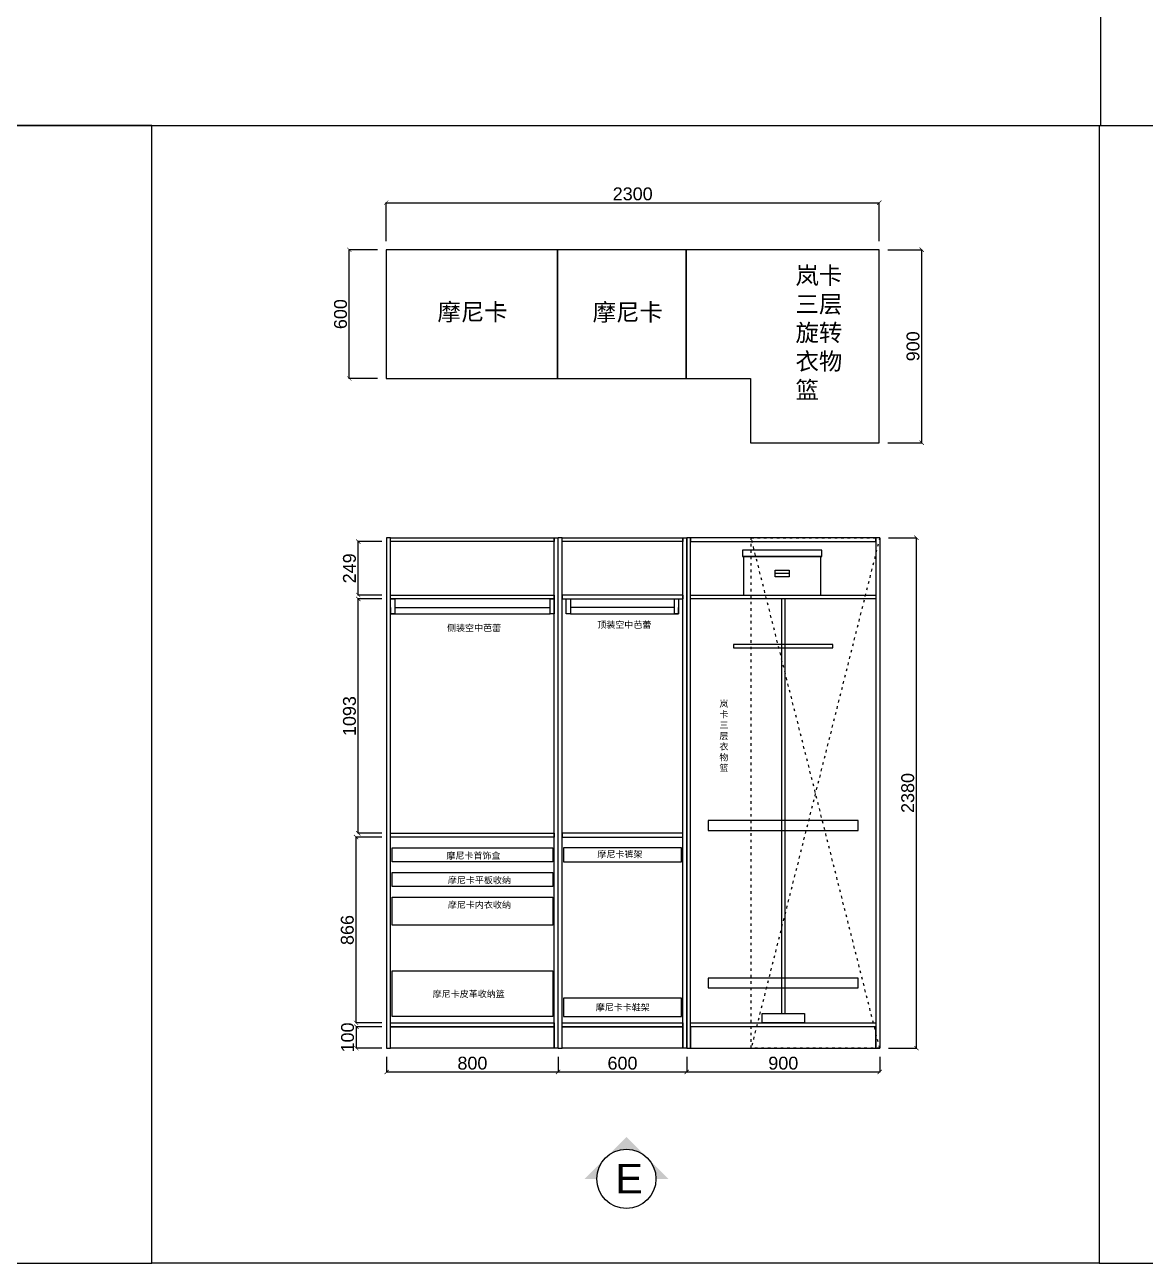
# Model space of a CAD drawing. Header units: millimetres. Extents: x 0 to 1097966, y -63096 to 223085.
# Drawn here: x 1063168 to 1068394, y 207450 to 213225 of the extents above; entities that cross this region are included whole.
import ezdxf

# ---------------------------------------------------------------- set-up
doc = ezdxf.new("R2010")
doc.units = ezdxf.units.MM
doc.linetypes.add('1800', pattern=[200000, 100000, 100000])
doc.linetypes.add('34', pattern=[30, 12, -18])
doc.layers.add('所有文字', color=7, linetype='Continuous')
doc.styles.get("Standard").update_dxf_attribs({"font": 'arial.ttf'})
doc.dimstyles.new('橱柜侧', dxfattribs={"dimtxt": 60, "dimasz": 20, "dimexe": 1.25, "dimexo": 40, "dimgap": 10, "dimtad": 1, "dimdec": 0, "dimtxsty": 'Standard', "dimblk": 'ARCHTICK', "dimcen": 2.5, "dimclrd": 1, "dimclre": 1, "dimadec": 0, "dimazin": 0, "dimtfac": 1, "dimtmove": 0, "dimatfit": 3, "dimfxl": 1, "dimarcsym": 0})

# ---------------------------------------------------------------- blocks, each defined once
blk = doc.blocks.new('储物箱子1')
blk.add_line((302516.1, 75738), (302529.1, 75738))
at = {"layer": '所有文字', "color": 251}
blk.add_line((302728.7, 75838.8), (302663.6, 75838.8), dxfattribs=at)
for points in [[(302881.1, 75947.2), (302511.1, 75947.2), (302511.1, 75918.1), (302881.1, 75918.1)], [(302876.1, 75918.1), (302516.1, 75918.1), (302516.1, 75738), (302876.1, 75738)], [(302663.6, 75853.7), (302728.7, 75853.7), (302728.7, 75822.8), (302663.6, 75822.8)]]:
    blk.add_lwpolyline(points, close=True, dxfattribs=at)
blk = doc.blocks.new('_ArchTick')
at = {"color": 0, "linetype": 'ByBlock', "const_width": 0.15}
blk.add_lwpolyline([(-0.5, -0.5), (0.5, 0.5)], dxfattribs=at)
blk = doc.blocks.new('*D282')
at = {"color": 1, "linetype": '1800', "lineweight": -2, "transparency": 16777216}
for p, q in [((1064853.5, 212215.8), (1064853.5, 212396.8)), ((1067153.5, 212215.8), (1067153.5, 212396.8)), ((1064853.5, 212395.5), (1067153.5, 212395.5))]:
    blk.add_line(p, q, dxfattribs=at)
at = {"layer": 'Defpoints', "color": 0, "linetype": '1800', "lineweight": -2, "transparency": 16777216}
for p in [(1067153.5, 212395.5), (1064853.5, 212175.8), (1067153.5, 212175.8)]:
    blk.add_point(p, dxfattribs=at)
at = {"color": 1, "linetype": '1800', "lineweight": -2, "transparency": 16777216, "xscale": 20, "yscale": 20, "zscale": 20, "rotation": 180}
blk.add_blockref('_ArchTick', (1064853.5, 212395.5), dxfattribs=at)
at = {"color": 1, "linetype": '1800', "lineweight": -2, "transparency": 16777216, "xscale": 20, "yscale": 20, "zscale": 20}
blk.add_blockref('_ArchTick', (1067153.5, 212395.5), dxfattribs=at)
at = {"color": 0, "linetype": '1800', "lineweight": -2, "transparency": 16777216, "insert": (1066003.5, 212436.2), "char_height": 60, "attachment_point": 5}
blk.add_mtext('2300', dxfattribs=at)
blk = doc.blocks.new('*D283')
at = {"color": 1, "linetype": '1800', "lineweight": -2, "transparency": 16777216}
for p, q in [((1067193.5, 212175.8), (1067353, 212175.8)), ((1067351.7, 211275.8), (1067351.7, 212175.8)), ((1067193.5, 211275.8), (1067353, 211275.8))]:
    blk.add_line(p, q, dxfattribs=at)
at = {"layer": 'Defpoints', "color": 0, "linetype": '1800', "lineweight": -2, "transparency": 16777216}
for p in [(1067153.5, 212175.8), (1067351.7, 212175.8), (1067153.5, 211275.8)]:
    blk.add_point(p, dxfattribs=at)
at = {"color": 1, "linetype": '1800', "lineweight": -2, "transparency": 16777216, "xscale": 20, "yscale": 20, "zscale": 20}
for p, rotation in [((1067351.7, 212175.8), 90), ((1067351.7, 211275.8), 270)]:
    blk.add_blockref('_ArchTick', p, dxfattribs=dict(at, rotation=rotation))
at = {"color": 0, "linetype": '1800', "lineweight": -2, "transparency": 16777216, "insert": (1067311.1, 211725.8), "char_height": 60, "attachment_point": 5, "rotation": 90}
blk.add_mtext('900', dxfattribs=at)
blk = doc.blocks.new('*D284')
at = {"color": 1, "linetype": '1800', "lineweight": -2, "transparency": 16777216}
for p, q in [((1064813.5, 212175.8), (1064680.2, 212175.8)), ((1064681.5, 211575.8), (1064681.5, 212175.8)), ((1064813.5, 211575.8), (1064680.2, 211575.8))]:
    blk.add_line(p, q, dxfattribs=at)
at = {"layer": 'Defpoints', "color": 0, "linetype": '1800', "lineweight": -2, "transparency": 16777216}
for p in [(1064681.5, 212175.8), (1064853.5, 212175.8), (1064853.5, 211575.8)]:
    blk.add_point(p, dxfattribs=at)
at = {"color": 1, "linetype": '1800', "lineweight": -2, "transparency": 16777216, "xscale": 20, "yscale": 20, "zscale": 20}
for p, rotation in [((1064681.5, 212175.8), 90), ((1064681.5, 211575.8), 270)]:
    blk.add_blockref('_ArchTick', p, dxfattribs=dict(at, rotation=rotation))
at = {"color": 0, "linetype": '1800', "lineweight": -2, "transparency": 16777216, "insert": (1064640.8, 211875.8), "char_height": 60, "attachment_point": 5, "rotation": 90}
blk.add_mtext('600', dxfattribs=at)
blk = doc.blocks.new('*D306')
at = {"color": 1, "linetype": '1800', "lineweight": -2, "transparency": 16777216}
for p, q in [((1064855.8, 208413), (1064855.8, 208341)), ((1065655.8, 208413), (1065655.8, 208341)), ((1064855.8, 208342.2), (1065655.8, 208342.2))]:
    blk.add_line(p, q, dxfattribs=at)
at = {"layer": 'Defpoints', "color": 0, "linetype": '1800', "lineweight": -2, "transparency": 16777216}
for p in [(1064855.8, 208453), (1065655.8, 208453), (1065655.8, 208342.2)]:
    blk.add_point(p, dxfattribs=at)
at = {"color": 1, "linetype": '1800', "lineweight": -2, "transparency": 16777216, "xscale": 20, "yscale": 20, "zscale": 20, "rotation": 180}
blk.add_blockref('_ArchTick', (1064855.8, 208342.2), dxfattribs=at)
at = {"color": 1, "linetype": '1800', "lineweight": -2, "transparency": 16777216, "xscale": 20, "yscale": 20, "zscale": 20}
blk.add_blockref('_ArchTick', (1065655.8, 208342.2), dxfattribs=at)
at = {"color": 0, "linetype": '1800', "lineweight": -2, "transparency": 16777216, "insert": (1065255.8, 208382.9), "char_height": 60, "attachment_point": 5}
blk.add_mtext('800', dxfattribs=at)
blk = doc.blocks.new('*D307')
at = {"color": 1, "linetype": '1800', "lineweight": -2, "transparency": 16777216}
for p, q in [((1065655.8, 208413), (1065655.8, 208341)), ((1066255.8, 208413), (1066255.8, 208341)), ((1065655.8, 208342.2), (1066255.8, 208342.2))]:
    blk.add_line(p, q, dxfattribs=at)
at = {"layer": 'Defpoints', "color": 0, "linetype": '1800', "lineweight": -2, "transparency": 16777216}
for p in [(1065655.8, 208453), (1066255.8, 208453), (1066255.8, 208342.2)]:
    blk.add_point(p, dxfattribs=at)
at = {"color": 1, "linetype": '1800', "lineweight": -2, "transparency": 16777216, "xscale": 20, "yscale": 20, "zscale": 20, "rotation": 180}
blk.add_blockref('_ArchTick', (1065655.8, 208342.2), dxfattribs=at)
at = {"color": 1, "linetype": '1800', "lineweight": -2, "transparency": 16777216, "xscale": 20, "yscale": 20, "zscale": 20}
blk.add_blockref('_ArchTick', (1066255.8, 208342.2), dxfattribs=at)
at = {"color": 0, "linetype": '1800', "lineweight": -2, "transparency": 16777216, "insert": (1065955.8, 208382.9), "char_height": 60, "attachment_point": 5}
blk.add_mtext('600', dxfattribs=at)
blk = doc.blocks.new('*D308')
at = {"color": 1, "linetype": '1800', "lineweight": -2, "transparency": 16777216}
for p, q in [((1066255.8, 208413), (1066255.8, 208341)), ((1067155.8, 208413), (1067155.8, 208341)), ((1066255.8, 208342.2), (1067155.8, 208342.2))]:
    blk.add_line(p, q, dxfattribs=at)
at = {"layer": 'Defpoints', "color": 0, "linetype": '1800', "lineweight": -2, "transparency": 16777216}
for p in [(1066255.8, 208453), (1067155.8, 208453), (1067155.8, 208342.2)]:
    blk.add_point(p, dxfattribs=at)
at = {"color": 1, "linetype": '1800', "lineweight": -2, "transparency": 16777216, "xscale": 20, "yscale": 20, "zscale": 20, "rotation": 180}
blk.add_blockref('_ArchTick', (1066255.8, 208342.2), dxfattribs=at)
at = {"color": 1, "linetype": '1800', "lineweight": -2, "transparency": 16777216, "xscale": 20, "yscale": 20, "zscale": 20}
blk.add_blockref('_ArchTick', (1067155.8, 208342.2), dxfattribs=at)
at = {"color": 0, "linetype": '1800', "lineweight": -2, "transparency": 16777216, "insert": (1066705.8, 208382.9), "char_height": 60, "attachment_point": 5}
blk.add_mtext('900', dxfattribs=at)
blk = doc.blocks.new('*D309')
at = {"color": 1, "linetype": '1800', "lineweight": -2, "transparency": 16777216}
for p, q in [((1064833.8, 208553), (1064713.2, 208553)), ((1064714.5, 208453), (1064714.5, 208553)), ((1064833.8, 208453), (1064713.2, 208453))]:
    blk.add_line(p, q, dxfattribs=at)
at = {"layer": 'Defpoints', "color": 0, "linetype": '1800', "lineweight": -2, "transparency": 16777216}
for p in [(1064714.5, 208553), (1064873.8, 208553), (1064873.8, 208453)]:
    blk.add_point(p, dxfattribs=at)
at = {"color": 1, "linetype": '1800', "lineweight": -2, "transparency": 16777216, "xscale": 20, "yscale": 20, "zscale": 20}
for p, rotation in [((1064714.5, 208553), 90), ((1064714.5, 208453), 270)]:
    blk.add_blockref('_ArchTick', p, dxfattribs=dict(at, rotation=rotation))
at = {"color": 0, "linetype": '1800', "lineweight": -2, "transparency": 16777216, "insert": (1064673.8, 208503), "char_height": 60, "attachment_point": 5, "rotation": 90}
blk.add_mtext('100', dxfattribs=at)
blk = doc.blocks.new('*D310')
at = {"color": 1, "linetype": '1800', "lineweight": -2, "transparency": 16777216}
for p, q in [((1064833.8, 209437), (1064712, 209437)), ((1064713.2, 208571), (1064713.2, 209437)), ((1064833.8, 208571), (1064712, 208571))]:
    blk.add_line(p, q, dxfattribs=at)
at = {"layer": 'Defpoints', "color": 0, "linetype": '1800', "lineweight": -2, "transparency": 16777216}
for p in [(1064713.2, 209437), (1064873.8, 209437), (1064873.8, 208571)]:
    blk.add_point(p, dxfattribs=at)
at = {"color": 1, "linetype": '1800', "lineweight": -2, "transparency": 16777216, "xscale": 20, "yscale": 20, "zscale": 20}
for p, rotation in [((1064713.2, 209437), 90), ((1064713.2, 208571), 270)]:
    blk.add_blockref('_ArchTick', p, dxfattribs=dict(at, rotation=rotation))
at = {"color": 0, "linetype": '1800', "lineweight": -2, "transparency": 16777216, "insert": (1064672.6, 209004), "char_height": 60, "attachment_point": 5, "rotation": 90}
blk.add_mtext('866', dxfattribs=at)
blk = doc.blocks.new('*D311')
at = {"color": 1, "linetype": '1800', "lineweight": -2, "transparency": 16777216}
for p, q in [((1064833.8, 210548), (1064722, 210548)), ((1064723.2, 209455), (1064723.2, 210548)), ((1064833.8, 209455), (1064722, 209455))]:
    blk.add_line(p, q, dxfattribs=at)
at = {"layer": 'Defpoints', "color": 0, "linetype": '1800', "lineweight": -2, "transparency": 16777216}
for p in [(1064723.2, 210548), (1064873.8, 210548), (1064873.8, 209455)]:
    blk.add_point(p, dxfattribs=at)
at = {"color": 1, "linetype": '1800', "lineweight": -2, "transparency": 16777216, "xscale": 20, "yscale": 20, "zscale": 20}
for p, rotation in [((1064723.2, 210548), 90), ((1064723.2, 209455), 270)]:
    blk.add_blockref('_ArchTick', p, dxfattribs=dict(at, rotation=rotation))
at = {"color": 0, "linetype": '1800', "lineweight": -2, "transparency": 16777216, "insert": (1064682.6, 210001.5), "char_height": 60, "attachment_point": 5, "rotation": 90}
blk.add_mtext('1093', dxfattribs=at)
blk = doc.blocks.new('*D312')
at = {"color": 1, "linetype": '1800', "lineweight": -2, "transparency": 16777216}
for p, q in [((1064833.8, 210815), (1064722, 210815)), ((1064723.2, 210566), (1064723.2, 210815)), ((1064833.8, 210566), (1064722, 210566))]:
    blk.add_line(p, q, dxfattribs=at)
at = {"layer": 'Defpoints', "color": 0, "linetype": '1800', "lineweight": -2, "transparency": 16777216}
for p in [(1064723.2, 210815), (1064873.8, 210815), (1064873.8, 210566)]:
    blk.add_point(p, dxfattribs=at)
at = {"color": 1, "linetype": '1800', "lineweight": -2, "transparency": 16777216, "xscale": 20, "yscale": 20, "zscale": 20}
for p, rotation in [((1064723.2, 210815), 90), ((1064723.2, 210566), 270)]:
    blk.add_blockref('_ArchTick', p, dxfattribs=dict(at, rotation=rotation))
at = {"color": 0, "linetype": '1800', "lineweight": -2, "transparency": 16777216, "insert": (1064682.6, 210690.5), "char_height": 60, "attachment_point": 5, "rotation": 90}
blk.add_mtext('249', dxfattribs=at)
blk = doc.blocks.new('*D313')
at = {"color": 1, "linetype": '1800', "lineweight": -2, "transparency": 16777216}
for p, q in [((1067195.8, 210833), (1067328.4, 210833)), ((1067327.2, 208453), (1067327.2, 210833)), ((1067195.8, 208453), (1067328.4, 208453))]:
    blk.add_line(p, q, dxfattribs=at)
at = {"layer": 'Defpoints', "color": 0, "linetype": '1800', "lineweight": -2, "transparency": 16777216}
for p in [(1067155.8, 210833), (1067327.2, 210833), (1067155.8, 208453)]:
    blk.add_point(p, dxfattribs=at)
at = {"color": 1, "linetype": '1800', "lineweight": -2, "transparency": 16777216, "xscale": 20, "yscale": 20, "zscale": 20}
for p, rotation in [((1067327.2, 210833), 90), ((1067327.2, 208453), 270)]:
    blk.add_blockref('_ArchTick', p, dxfattribs=dict(at, rotation=rotation))
at = {"color": 0, "linetype": '1800', "lineweight": -2, "transparency": 16777216, "insert": (1067286.5, 209643), "char_height": 60, "attachment_point": 5, "rotation": 90}
blk.add_mtext('2380', dxfattribs=at)

msp = doc.modelspace()

# ---------------------------------------------------------------- hatches: boundary and pattern name
h = msp.add_hatch(color=7)
h.paths.add_polyline_path([(1065974.046, 208038.916), (1065876.45, 207941.321, -0.41421356), (1066071.641, 207941.321)])
h.paths.add_polyline_path([(1065876.45, 207941.321), (1065778.854, 207843.725), (1065836.024, 207843.725, -0.19891237)])
h.paths.add_polyline_path([(1066071.641, 207941.321, -0.19891237), (1066112.067, 207843.725), (1066169.237, 207843.725)])

# ---------------------------------------------------------------- linework, layer by layer
for p, q in [((1064855.808, 210832.984), (1064855.808, 208452.984)), ((1064873.808, 210832.984), (1064855.808, 210832.984)), ((1064873.808, 210814.984), (1064873.808, 210832.984)), ((1064873.808, 210832.984), (1065637.808, 210832.984)), ((1064873.808, 208452.984), (1064873.808, 210832.984)), ((1065637.808, 210814.984), (1064873.808, 210814.984)), ((1065637.808, 208452.984), (1065637.808, 210832.984)), ((1065637.808, 210832.984), (1065655.808, 210832.984)), ((1065637.808, 210832.984), (1065637.808, 210814.984)), ((1065655.808, 208452.984), (1065655.808, 210832.984)), ((1065655.808, 208452.984), (1065655.808, 210832.984)), ((1065673.808, 210832.984), (1065655.808, 210832.984)), ((1065673.808, 210814.984), (1065673.808, 210832.984)), ((1065673.808, 210832.984), (1066237.808, 210832.984)), ((1065673.808, 208452.984), (1065673.808, 210832.984)), ((1066237.808, 210814.984), (1065673.808, 210814.984)), ((1066237.808, 208452.984), (1066237.808, 210832.984)), ((1066237.808, 210832.984), (1066255.808, 210832.984)), ((1066237.808, 210832.984), (1066237.808, 210814.984)), ((1066255.808, 210832.984), (1066255.808, 208452.984)), ((1066255.808, 210832.984), (1066255.808, 208452.984)), ((1066255.808, 210832.984), (1066255.808, 208452.984)), ((1066255.808, 210832.984), (1066255.808, 208452.984)), ((1066273.808, 210832.984), (1066255.808, 210832.984)), ((1066255.808, 208452.984), (1066255.808, 210832.984)), ((1066273.808, 208452.984), (1066273.808, 210832.984)), ((1066273.808, 210832.984), (1066273.808, 210814.984)), ((1067137.808, 210832.984), (1066273.808, 210832.984)), ((1066273.808, 210814.984), (1067137.808, 210814.984)), ((1067155.808, 210832.984), (1067137.808, 210832.984)), ((1067137.808, 210832.984), (1067137.808, 208452.984)), ((1067137.808, 210814.984), (1067137.808, 210832.984)), ((1067155.808, 210832.984), (1067155.808, 208452.984)), ((1064873.808, 210547.984), (1064873.808, 210565.984)), ((1064873.808, 210565.984), (1065637.808, 210565.984)), ((1065637.808, 210565.984), (1065637.808, 210547.984)), ((1066237.808, 210565.984), (1065673.808, 210565.984)), ((1065673.808, 210565.984), (1065673.808, 210547.984)), ((1066237.808, 210565.984), (1066237.808, 210547.984)), ((1066273.808, 210565.984), (1067137.808, 210565.984)), ((1066273.808, 210547.984), (1066273.808, 210565.984)), ((1067137.808, 210565.984), (1067137.808, 210547.984)), ((1065637.808, 210547.984), (1064873.808, 210547.984)), ((1065673.808, 210547.984), (1066237.808, 210547.984)), ((1067137.808, 210547.984), (1066273.808, 210547.984)), ((1064873.808, 209436.984), (1064873.808, 209454.984)), ((1064873.808, 209454.984), (1065637.808, 209454.984)), ((1065637.808, 209454.984), (1065637.808, 209436.984)), ((1066237.808, 209454.984), (1065673.808, 209454.984)), ((1065673.808, 209454.984), (1065673.808, 209436.984)), ((1066237.808, 209436.984), (1066237.808, 209454.984)), ((1065637.808, 209436.984), (1064873.808, 209436.984)), ((1065673.808, 209436.984), (1066237.808, 209436.984)), ((1064873.808, 208552.984), (1064873.808, 208570.984)), ((1064873.808, 208570.984), (1065637.808, 208570.984)), ((1064873.808, 208452.984), (1064873.808, 208552.984)), ((1064873.808, 208552.984), (1065637.808, 208552.984)), ((1065637.808, 208552.984), (1064873.808, 208552.984)), ((1065637.808, 208570.984), (1065637.808, 208552.984)), ((1065637.808, 208552.984), (1065637.808, 208452.984)), ((1065673.808, 208552.984), (1065673.808, 208570.984)), ((1065673.808, 208570.984), (1066237.808, 208570.984)), ((1065673.808, 208452.984), (1065673.808, 208552.984)), ((1065673.808, 208552.984), (1066237.808, 208552.984)), ((1066237.808, 208552.984), (1065673.808, 208552.984)), ((1066237.808, 208570.984), (1066237.808, 208552.984)), ((1066237.808, 208552.984), (1066237.808, 208452.984)), ((1066273.808, 208552.984), (1066273.808, 208570.984)), ((1066273.808, 208570.984), (1067137.808, 208570.984)), ((1067137.808, 208552.984), (1066273.808, 208552.984)), ((1066273.808, 208552.984), (1066273.808, 208452.984)), ((1067137.808, 208552.984), (1066273.808, 208552.984)), ((1067137.808, 208570.984), (1067137.808, 208552.984)), ((1067137.808, 208452.984), (1067137.808, 208552.984)), ((1064855.808, 208452.984), (1064873.808, 208452.984)), ((1065637.808, 208452.984), (1064873.808, 208452.984)), ((1065655.808, 208452.984), (1065637.808, 208452.984)), ((1065655.808, 208452.984), (1065673.808, 208452.984)), ((1066237.808, 208452.984), (1065673.808, 208452.984)), ((1066255.808, 208452.984), (1066237.808, 208452.984)), ((1066255.808, 208452.984), (1066273.808, 208452.984)), ((1066273.808, 208452.984), (1067137.808, 208452.984)), ((1067137.808, 208452.984), (1067155.808, 208452.984))]:
    msp.add_line(p, q)
at = {"color": 6}
msp.add_line((1064893.808, 210507.984), (1065617.808, 210507.984), dxfattribs=at)
at = {"linetype": '1800', "lineweight": -2}
msp.add_lwpolyline([(1057270.898, 212755.672), (1068186.401, 212755.672), (1068186.401, 218999.829), (1057270.898, 218999.829)], close=True, dxfattribs=at)
for points in [[(1057270.898, 207450.285), (1063761.218, 207450.285), (1063761.218, 212755.672), (1057270.898, 212755.672)], [(1063761.218, 212755.672), (1068178.752, 212755.672), (1068178.752, 207450.285), (1063761.218, 207450.285)], [(1068178.752, 207450.285), (1073598.422, 207450.285), (1073598.422, 212754.063), (1068178.752, 212754.063)]]:
    msp.add_lwpolyline(points, close=True)
for points in [[(1064853.469, 212175.805), (1064853.469, 211575.805), (1065653.469, 211575.805), (1065653.469, 212175.805), (1064853.469, 212175.805)], [(1065653.469, 212175.805), (1065653.469, 211575.805), (1066253.469, 211575.805), (1066253.469, 212175.805), (1065653.469, 212175.805)], [(1066253.469, 211575.805), (1066553.469, 211575.805), (1066553.469, 211275.805), (1067153.469, 211275.805), (1067153.469, 212175.805), (1066253.469, 212175.805), (1066253.469, 211575.805)]]:
    msp.add_lwpolyline(points)
at = {"color": 251, "linetype": '34', "true_color": 0x636466}
msp.add_lwpolyline([(1067155.808, 208452.984), (1066555.808, 208452.984), (1066555.808, 210832.984), (1067155.808, 210832.984), (1066555.808, 208452.984), (1067155.808, 208452.984), (1066555.808, 210832.984)], dxfattribs=at)
at = {"color": 6}
for points in [[(1064873.808, 210547.984), (1064893.808, 210547.984), (1064893.808, 210477.984), (1064873.808, 210477.984)], [(1065617.808, 210547.984), (1065637.808, 210547.984), (1065637.808, 210477.984), (1065617.808, 210477.984)], [(1065693.808, 210547.984), (1065713.808, 210547.984), (1065713.808, 210477.984), (1065693.808, 210477.984)], [(1066197.808, 210547.984), (1066217.808, 210547.984), (1066217.808, 210477.984), (1066197.808, 210477.984)], [(1066696.921, 210547.984), (1066696.808, 208614.652), (1066714.808, 208614.652), (1066714.921, 210547.984)], [(1066937.623, 210335.82), (1066473.992, 210335.82), (1066473.992, 210320.407), (1066937.623, 210320.407)], [(1067055.694, 209514.357), (1066355.921, 209514.357), (1066355.921, 209468.577), (1067055.694, 209468.577)], [(1064880.808, 209386.984), (1065630.808, 209386.984), (1065630.808, 209321.984), (1064880.808, 209321.984)], [(1066230.808, 209386.984), (1065680.808, 209386.984), (1065680.808, 209321.984), (1066230.808, 209321.984)], [(1064880.808, 209271.984), (1065630.808, 209271.984), (1065630.808, 209206.984), (1064880.808, 209206.984)], [(1064880.808, 209156.984), (1065630.808, 209156.984), (1065630.808, 209026.984), (1064880.808, 209026.984)], [(1064880.808, 208812.985), (1065630.808, 208812.985), (1065630.808, 208600.985), (1064880.808, 208600.985)], [(1067055.694, 208780.053), (1066355.921, 208780.053), (1066355.921, 208734.273), (1067055.694, 208734.273)], [(1066230.808, 208686.985), (1065680.808, 208686.985), (1065680.808, 208600.985), (1066230.808, 208600.985)], [(1066804.131, 208570.984), (1066607.485, 208570.984), (1066607.485, 208614.652), (1066804.131, 208614.652)]]:
    msp.add_lwpolyline(points, close=True, dxfattribs=at)
for points in [[(1064873.808, 210507.984), (1064873.808, 210477.984), (1065617.808, 210477.984), (1065617.808, 210507.984)], [(1065713.808, 210507.984), (1065713.808, 210477.984), (1066217.808, 210477.984), (1066217.808, 210507.984)], [(1066197.808, 210507.984), (1065713.808, 210507.984)]]:
    msp.add_lwpolyline(points, dxfattribs=at)
at = {"color": 7}
msp.add_circle((1065974.046, 207843.725), 138.021, dxfattribs=at)

# ---------------------------------------------------------------- block references
msp.add_blockref('储物箱子1', (764004.409, 134827.984))

# ---------------------------------------------------------------- texts
at = {"color": 6}
for s, p in [('顶装空中芭蕾', (1065838.244, 210412.511)), ('侧装空中芭蕾', (1065137.611, 210397.819))]:
    msp.add_text(s, height=30, dxfattribs=at).set_placement(p)
at = {"color": 251, "true_color": 0x636466, "char_height": 80, "attachment_point": 1}
for s, insert, width in [('{\\f宋体|b0|i0|c134|p2;岚卡三层旋转衣物篮}', (1066762.867, 212095.847), 283.06855), ('{\\f宋体|b0|i0|c134|p2;摩尼卡}', (1065092.931, 211926.147), 421.7969), ('{\\f宋体|b0|i0|c134|p2;摩尼卡}', (1065816.817, 211924.794), 421.7969)]:
    msp.add_mtext(s, dxfattribs=dict(at, insert=insert, width=width))
at = {"color": 6, "char_height": 30}
for s, insert, width, attachment_point in [('{\\fSimSun|b0|i0|c134|p2;岚卡\\f宋体|b0|i0|c134|p2;三层衣物篮}', (1066449.944, 210074.158), 36.626, 3), ('{\\fSimSun|b0|i0|c134|p2;\\fSimSun|b0|i0|c134|p2;摩尼卡\\fSimSun|b0|i0|c134|p2;首饰盒}', (1065134.615, 209365.558), 825.71997, 1), ('{\\fSimSun|b0|i0|c134|p2;摩尼卡裤架}', (1066048.894, 209372.38), 825.71997, 3), ('{\\fSimSun|b0|i0|c134|p2;\\fSimSun|b0|i0|c134|p2;摩尼卡\\fSimSun|b0|i0|c134|p2;平板收纳}', (1065141.419, 209251.195), 825.71997, 1), ('{\\fSimSun|b0|i0|c134|p2;\\fSimSun|b0|i0|c134|p2;摩尼卡\\fSimSun|b0|i0|c134|p2;内衣收纳}', (1065141.419, 209136.195), 825.71997, 1), ('{\\fSimSun|b0|i0|c134|p2;\\fSimSun|b0|i0|c134|p2;摩尼卡\\fSimSun|b0|i0|c134|p2;皮革收纳篮}', (1065070.57, 208721.048), 825.71997, 1), ('{\\fSimSun|b0|i0|c134|p2;\\fSimSun|b0|i0|c134|p2;摩尼卡\\fSimSun|b0|i0|c134|p2;卡鞋架}', (1066083.209, 208658.319), 825.71997, 3)]:
    msp.add_mtext(s, dxfattribs=dict(at, insert=insert, width=width, attachment_point=attachment_point))
at = {"color": 7, "insert": (1065922.087, 207913.623), "char_height": 138.021, "attachment_point": 1}
msp.add_mtext('E', dxfattribs=at)

# ---------------------------------------------------------------- dimensions: what is measured, and where the dimension line sits
at = {"linetype": '1800', "lineweight": -2}
for base, p1, p2, picture, middle in [((1067153.469, 212395.509), (1064853.469, 212175.805), (1067153.469, 212175.805), '*D282', (1066003.469, 212436.164)), ((1065655.808, 208342.233), (1064855.808, 208452.984), (1065655.808, 208452.984), '*D306', (1065255.808, 208382.867)), ((1066255.808, 208342.233), (1065655.808, 208452.984), (1066255.808, 208452.984), '*D307', (1065955.808, 208382.867)), ((1067155.808, 208342.233), (1066255.808, 208452.984), (1067155.808, 208452.984), '*D308', (1066705.808, 208382.867))]:
    dim = msp.add_linear_dim(base=base, p1=p1, p2=p2, dimstyle='橱柜侧', dxfattribs=at)
    dim.commit()
    dim.dimension.update_dxf_attribs({"geometry": picture, "text_midpoint": middle})
for base, p1, p2, picture, middle in [((1064681.469, 212175.805), (1064853.469, 211575.805), (1064853.469, 212175.805), '*D284', (1064640.834, 211875.805)), ((1067351.7, 212175.805), (1067153.469, 211275.805), (1067153.469, 212175.805), '*D283', (1067311.066, 211725.805)), ((1067327.173, 210832.984), (1067155.808, 208452.984), (1067155.808, 210832.984), '*D313', (1067286.518, 209642.984)), ((1064723.219, 210814.984), (1064873.808, 210565.984), (1064873.808, 210814.984), '*D312', (1064682.584, 210690.484)), ((1064723.219, 210547.984), (1064873.808, 209454.984), (1064873.808, 210547.984), '*D311', (1064682.564, 210001.484)), ((1064713.219, 209436.984), (1064873.808, 208570.984), (1064873.808, 209436.984), '*D310', (1064672.584, 209003.984))]:
    dim = msp.add_linear_dim(base=base, p1=p1, p2=p2, angle=90, dimstyle='橱柜侧', dxfattribs=at)
    dim.commit()
    dim.dimension.update_dxf_attribs({"geometry": picture, "text_midpoint": middle})
dim = msp.add_linear_dim(base=(1064714.469, 208552.984), p1=(1064873.808, 208452.984), p2=(1064873.808, 208552.984), angle=90, dimstyle='橱柜侧', dxfattribs=at)
dim.commit()
dim.dimension.update_dxf_attribs({"geometry": '*D309', "text_midpoint": (1064714.469, 208502.984), "dimtype": 160})

doc.saveas('drawing.dxf')
